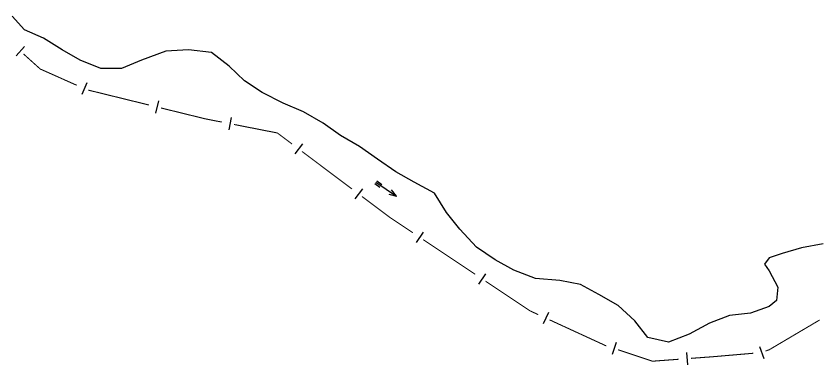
# Model space of a CAD drawing. Extents: x 212200 to 214553, y 4880545 to 4882659.
# Drawn here: x 213731.6 to 213925.1, y 4881065.8 to 4881149.5 of the extents above; entities that cross this region are included whole.
import ezdxf

# ---------------------------------------------------------------- set-up
doc = ezdxf.new("R2010")
doc.units = 0
doc.header["$LTSCALE"] = 1.5
doc.header["$MEASUREMENT"] = 0
for name, color, linetype in [('HD-CURSO-PERENE', 170, 'CONTINUOUS'), ('HD-TXT-PERENE', 170, 'CONTINUOUS'), ('LM-LIM-SETORES-BAIRROS', 250, 'CONTINUOUS')]:
    doc.layers.add(name, color=color, linetype=linetype)

# ---------------------------------------------------------------- blocks, each defined once
blk = doc.blocks.new('COD035', base_point=(213817.969348, 4881109.643227))
at = {"layer": 'HD-TXT-PERENE'}
for p, q in [((213817.969348, 4881110.048958), (213819.469348, 4881110.048958)), ((213817.969348, 4881109.648958), (213823.969348, 4881109.648958)), ((213817.969348, 4881109.248958), (213819.469348, 4881109.248958))]:
    blk.add_line(p, q, dxfattribs=at)
blk.add_lwpolyline([(213822.169348, 4881109.048958), (213823.969348, 4881109.648958), (213822.169348, 4881110.248958)], dxfattribs=at)

msp = doc.modelspace()

# ---------------------------------------------------------------- linework, layer by layer
at = {"layer": 'HD-CURSO-PERENE', "linetype": 'Continuous'}
for points in [[(213912.493134, 4881079.816923, 2.669058), (213908.032328, 4881078.193386, 2.669058), (213902.922726, 4881077.67354, 2.669058), (213898.18326, 4881075.823845, 2.669058), (213893.223905, 4881073.17425, 2.669058), (213888.264462, 4881071.254568, 2.669058), (213883.354655, 4881072.334527, 2.669058), (213880.174383, 4881076.334107, 2.669058), (213876.234197, 4881080.033736, 2.669058), (213871.54419, 4881082.663507, 2.669058), (213867.154183, 4881085.123292, 2.669058), (213862.234389, 4881086.093264, 2.669058), (213856.354721, 4881086.553315, 2.669058), (213851.164821, 4881088.553169, 2.669058), (213846.684821, 4881091.002957, 2.669058), (213842.194748, 4881094.072671, 2.669058), (213838.204497, 4881098.342234, 2.669058), (213834.99422, 4881102.401807, 2.669058), (213832.123856, 4881106.991311, 2.669058), (213827.213858, 4881109.66108, 2.669058), (213822.773848, 4881112.170861, 2.669058), (213818.423773, 4881115.18058, 2.669058), (213814.053692, 4881118.240293, 2.669058), (213809.543676, 4881120.840064, 2.669058), (213805.343588, 4881123.869778, 2.669058), (213800.613572, 4881126.589538, 2.669058), (213795.723644, 4881128.659379, 2.669058), (213790.713666, 4881131.219163, 2.669058), (213786.483606, 4881134.028904, 2.669058), (213782.723435, 4881137.508556, 2.669058), (213778.50332, 4881140.778242, 2.669058), (213772.993602, 4881141.438262, 2.669058), (213767.523998, 4881141.138395, 2.669058), (213761.724644, 4881138.938761, 2.669058), (213756.925194, 4881136.98908, 2.669058), (213751.90553, 4881136.939176, 2.669058), (213747.005609, 4881138.959023, 2.669058), (213742.615601, 4881141.428807, 2.669058), (213738.135559, 4881144.228553, 2.669058), (213733.625953, 4881146.243936, 2.669058), (213730.613955, 4881149.544016, 2.70507)], [(213925.449176, 4881094.881084, 2.669058), (213920.249641, 4881093.861299, 2.669058), (213915.599799, 4881092.517135, 2.669058), (213912.493613, 4881091.49317, 2.669058)], [(213912.493613, 4881091.49317, 2.669058), (213911.365197, 4881090.004295, 2.669058), (213912.471254, 4881088.362608, 2.669058)], [(213912.471254, 4881088.362608, 2.669058), (213914.595292, 4881084.489362, 2.669058), (213914.220462, 4881081.240833, 2.669058), (213912.493134, 4881079.816923, 2.669058)]]:
    msp.add_polyline3d(points, dxfattribs=at)
at = {"layer": 'LM-LIM-SETORES-BAIRROS'}
for points in [[(213733.626812, 4881142.240493), (213731.617505, 4881140.012784)], [(213748.583628, 4881133.492721), (213747.362366, 4881130.752553)], [(213765.775734, 4881129.182255), (213765.060159, 4881126.268846)], [(213783.248704, 4881125.184828), (213782.671962, 4881122.240788)], [(213800.361707, 4881118.837691), (213798.561707, 4881116.437691)], [(213814.761707, 4881108.037691), (213812.961707, 4881105.637691)], [(213829.371948, 4881097.67896), (213827.707847, 4881095.182809)], [(213844.348853, 4881087.694357), (213842.684753, 4881085.198206)], [(213859.436919, 4881078.39076), (213858.183358, 4881075.665217)], [(213875.725356, 4881071.151316), (213874.776673, 4881068.305267)], [(213892.621325, 4881068.78251), (213892.842941, 4881065.790707)], [(213910.165204, 4881070.183755), (213911.171593, 4881067.357595)]]:
    msp.add_lwpolyline(points, dxfattribs=at)
at = {"layer": 'LM-LIM-SETORES-BAIRROS', "const_width": 0.25}
for points in [[(213737.361231, 4881136.852181), (213733.364728, 4881140.45687)], [(213737.925715, 4881136.600597), (213737.361231, 4881136.852181)], [(213746.146218, 4881132.936812), (213737.925715, 4881136.600597)], [(213763.475674, 4881128.2026), (213748.908627, 4881131.780472)], [(213777.00784, 4881124.87891), (213766.389083, 4881127.487026)], [(213777.072254, 4881124.866292), (213777.00784, 4881124.87891)], [(213780.99764, 4881124.097303), (213777.072254, 4881124.866292)], [(213794.331804, 4881121.485119), (213783.941679, 4881123.520561)], [(213794.661707, 4881121.237691), (213794.331804, 4881121.485119)], [(213797.861707, 4881118.837691), (213794.661707, 4881121.237691)], [(213812.261707, 4881108.037691), (213800.261707, 4881117.037691)], [(213821.317865, 4881101.245573), (213814.661707, 4881106.237691)], [(213821.883495, 4881100.868486), (213821.317865, 4881101.245573)], [(213826.875797, 4881097.540285), (213821.883495, 4881100.868486)], [(213841.852702, 4881087.555682), (213829.371948, 4881095.876185)], [(213855.050442, 4881078.757188), (213844.348853, 4881085.891581)], [(213855.176081, 4881078.699403), (213855.050442, 4881078.757188)], [(213856.99311, 4881077.863696), (213855.176081, 4881078.699403)], [(213873.181734, 4881070.418051), (213859.718653, 4881076.610135)], [(213924.602683, 4881076.571029), (213912.546898, 4881069.453583)], [(213873.353648, 4881070.360747), (213873.181734, 4881070.418051)], [(213884.42262, 4881066.671089), (213876.199698, 4881069.412064)], [(213908.679228, 4881068.583474), (213899.712223, 4881067.813521)], [(213912.487234, 4881069.418359), (213911.610452, 4881069.106138)], [(213912.546898, 4881069.453583), (213912.487234, 4881069.418359)], [(213884.753991, 4881066.695634), (213884.42262, 4881066.671089)], [(213890.737598, 4881067.138865), (213884.753991, 4881066.695634)], [(213898.875188, 4881067.74165), (213893.729401, 4881067.36048)], [(213899.712223, 4881067.813521), (213898.875188, 4881067.74165)]]:
    msp.add_lwpolyline(points, dxfattribs=at)

# ---------------------------------------------------------------- block references
at = {"layer": 'HD-TXT-PERENE', "rotation": 326.0000000000001}
msp.add_blockref('COD035', (213817.969348, 4881109.643227), dxfattribs=at)

doc.saveas('drawing.dxf')
